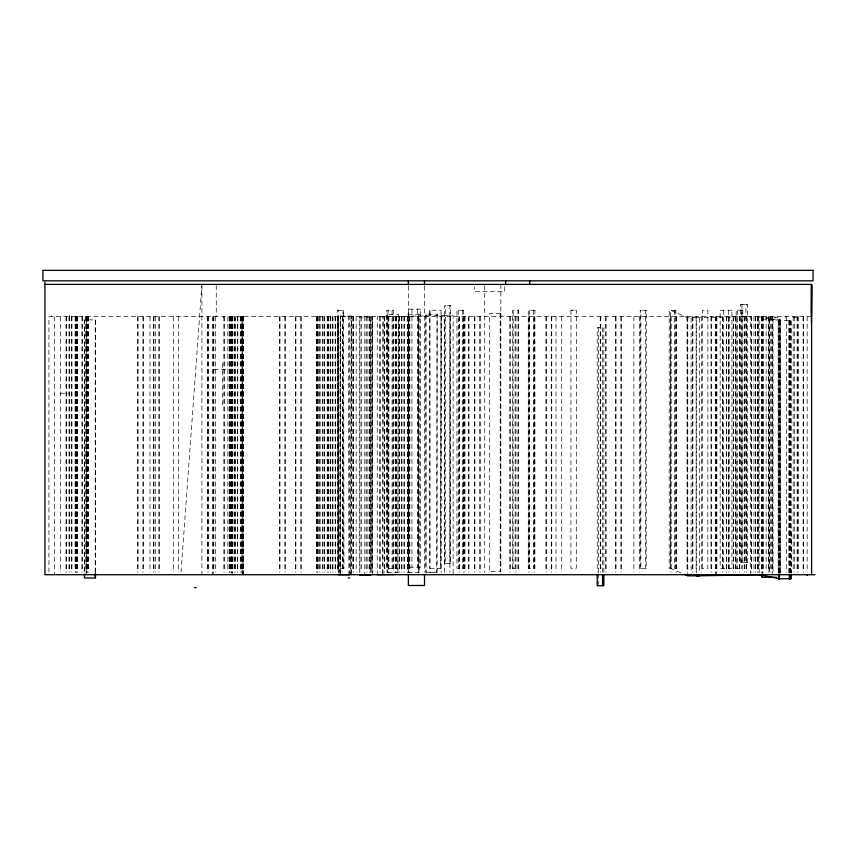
<?xml version="1.0" encoding="UTF-8"?>
<svg xmlns="http://www.w3.org/2000/svg" width="858" height="858" viewBox="0 0 858 858"><rect width="100%" height="100%" fill="white"/><g stroke="black" fill="none" stroke-linecap="round" stroke-linejoin="round"><path stroke-width="0.64" stroke-dasharray="4.29 3.22" d="M444.487 563.524L444.53 305.459L445.334 305.448L445.291 563.513L444.487 563.524L450.654 563.513L450.697 305.448L444.53 305.459M512.526 568.286L512.612 310.221L518.532 310.242L518.447 568.307L512.526 568.286L513.073 568.307L513.159 310.242L512.612 310.221M570.967 310.221L570.902 568.307L576.276 568.307L576.351 310.231L570.967 310.221L576.351 310.242M640.175 568.296L640.218 310.231L640.894 310.221L640.851 568.286L640.175 568.296L646.213 568.286L646.256 310.221L640.218 310.231M702.38 568.307L702.509 310.221L707.882 310.231L707.818 568.296L702.434 568.286M747.318 562.612L740.572 562.634L740.593 304.569L742.009 304.547L747.339 304.547L747.318 562.612L745.902 562.634L745.924 304.569L747.339 304.547M742.009 304.547L741.988 562.612L740.572 562.634M181.049 572.061L201.823 285.735M646.256 310.221L645.581 310.231L645.538 568.296L646.213 568.286M450.697 305.448L449.892 305.469L449.849 563.524L450.654 563.513M429.869 310.242L429.89 568.307L429.869 310.242L441.055 310.231L440.604 568.307L441.055 310.231M387.14 314.371L387.173 572.436L387.14 314.371L398.326 314.371L397.876 572.436L398.326 314.371M425.911 314.178L425.943 572.243L425.911 314.178L437.097 314.178L437.13 572.232L425.943 572.243M437.097 314.178L436.647 572.243M340.229 572.747L340.69 316.012L340.712 574.077M351.426 574.077L351.394 316.012L350.943 574.077M350.986 316.656L350.536 574.721M407.797 314.275L408.655 314.264L408.708 572.329L407.85 572.34L407.797 314.275L419.272 314.264L419.326 572.329L418.457 572.34L418.414 314.275L419.272 314.264M337.612 310.253L343.575 310.242L343.929 568.307L337.955 568.318L337.612 310.253L338.202 310.253L338.556 568.318L337.955 568.318M349.656 574.71L349.313 316.645L337.902 316.666L337.805 572.05M740.593 304.569L745.924 304.569M343.575 310.242L342.975 310.242L343.329 568.307L343.929 568.307M340.208 316.012L351.394 316.012M349.313 316.645L348.541 316.645L348.895 574.71M811.454 316.666L48.927 316.666L48.927 572.05M680.877 572.822L670.506 568.307L670.506 310.242L687.784 317.771L699.57 317.771L699.57 573.155M766.441 317.739L780.415 317.739M793.178 317.739L797.071 317.739M761.99 319.208L780.126 319.208L780.147 573.38M213.889 369.348L227.863 369.348M60.414 393.211L69.015 393.211M393.404 568.307L386.754 568.307L386.754 310.242L393.404 310.242L393.49 572.05M429.89 568.307L441.087 568.296M426.415 572.232L437.13 572.232M407.85 572.34L419.326 572.329M387.173 572.436L398.359 572.425M518.532 310.242L517.985 310.231L517.9 568.296L518.447 568.307M243.254 574.721L242.063 316.666L242.063 574.721M339.017 574.721L338.663 316.656L337.902 316.666L338.245 572.05M807.153 316.666L807.153 572.05M803.667 316.666L803.667 572.05M803.12 316.666L803.12 572.05M798.294 316.666L798.294 572.05M797.747 316.666L797.747 572.05M797.071 316.666L797.071 572.05M794.529 316.666L794.529 572.05M793.178 316.666L793.178 572.05M791.355 532.7L791.355 572.812M791.183 573.38L791.183 320.667L778.163 320.667L778.163 573.38M790.883 320.667L790.765 573.38M790.475 320.667L790.475 573.38M789.982 320.667L789.982 573.38M789.671 320.667L789.692 573.38M789.381 320.667L789.381 573.38M789.188 320.667L789.188 573.38M788.899 320.667L788.899 573.38M786.378 316.666L786.378 572.05M785.789 316.666L785.789 317.739M780.437 320.667L780.437 573.38M779.836 319.208L779.836 573.262M779.74 573.38L779.74 320.667L759.137 316.688L759.137 574.753M779.246 320.667L779.246 573.38M778.935 320.667L778.957 573.38M778.646 320.667L778.646 573.38M778.453 320.667L778.453 573.38M775.042 316.666L775.042 317.739M773.015 319.208L773.015 573.262M772.704 316.666L772.726 573.262M772.457 316.666L772.457 572.05M771.524 316.666L771.524 572.05M770.452 316.666L770.452 572.05M769.39 319.208L769.39 573.262M769.1 319.208L769.1 573.262M768.811 316.666L768.811 572.05M768.553 316.666L768.553 572.05M766.151 316.666L766.151 572.05M763.341 316.666L763.341 572.05M762.794 316.666L762.794 572.05M762.472 316.666L762.44 572.082M762.215 316.666L762.279 573.262M761.968 316.666L761.968 574.721M761.711 316.666L761.711 572.05M758.064 316.666L758.064 572.05M757.968 316.666L757.968 572.05M757.818 316.666L757.818 572.05M757.421 316.666L757.421 572.05M755.651 316.666L755.651 572.05M755.405 316.666L755.405 572.05M753.967 316.688L753.967 572.082M751.726 316.666L751.726 572.05M751.479 316.666L751.479 572.05M750.653 574.753L750.653 316.688L696.256 317.771L696.256 575.836M746.632 316.666L746.632 572.05M746.385 316.666L746.385 572.05M744.916 316.666L744.916 572.05M744.658 316.666L744.658 572.05M741.505 310.242L741.505 568.307M739.821 316.666L739.821 572.05M739.575 316.666L739.575 572.05M737.483 310.242L737.483 568.307M735.896 316.666L735.896 572.05M735.638 316.666L735.638 572.05M733.483 316.666L733.483 572.05M733.236 316.666L733.236 572.05M729.085 316.666L729.085 572.05M728.828 316.666L728.828 572.05M728.635 310.242L728.635 568.307M726.672 316.666L726.672 572.05M726.415 316.666L726.415 572.05M723.476 310.242L723.476 568.307M722.747 316.666L722.747 572.05M722.49 316.666L722.49 572.05M716.88 316.666L716.88 572.05M716.344 316.666L716.344 574.721M715.926 316.666L715.926 572.05M715.679 316.666L715.679 574.721M711.518 316.666L711.518 572.05M710.971 316.666L710.971 572.05M701.479 316.666L701.479 572.05M696.106 316.666L696.106 572.05M692.921 316.666L692.921 572.05M692.374 316.666L692.374 572.05M691.098 317.771L691.098 573.155M687.784 317.771L687.784 575.836M687.548 316.666L687.548 572.05M687.001 316.666L687.001 572.05M676.554 316.666L676.554 572.05M676.018 316.666L676.018 572.05M674.527 310.242L674.527 568.307M671.192 316.666L671.192 572.05M670.645 316.666L670.645 572.05M639.253 316.666L639.253 572.05M633.869 316.666L633.869 572.05M621.406 316.666L621.406 572.05M620.87 316.666L620.87 572.05M616.044 316.666L616.044 572.05M615.497 316.666L615.497 572.05M606.134 316.666L606.134 572.05M605.598 316.666L605.598 572.05M603.85 572.372L603.85 327.67L597.211 327.67L597.211 572.372M602.541 327.67L602.541 572.372M600.772 316.666L600.772 572.05M600.225 316.666L600.225 572.05M598.519 327.67L598.519 572.372M598.519 573.702L598.519 584.405M561.368 316.666L561.368 572.05M555.995 316.666L555.995 572.05M551.78 316.666L551.78 572.05M551.244 316.666L551.244 572.05M546.417 316.666L546.417 572.05M545.87 316.666L545.87 572.05M534.631 316.666L534.631 572.05M534.084 316.666L534.084 572.05M533.601 310.242L533.601 568.307M529.579 310.242L529.579 568.307M529.257 316.666L529.257 572.05M528.721 316.666L528.721 572.05M516.001 316.666L516.001 572.05M515.111 316.666L515.111 572.05M510.649 316.666L510.649 572.05M509.749 316.666L509.749 572.05M504.708 286.84L504.708 291.72L474.463 291.72L474.463 286.84M500.847 284.406L500.847 572.307M500.235 313.438L500.235 571.503M484.716 285.746L484.716 572.307M480.276 316.666L480.276 572.05M479.729 316.666L479.729 572.05M474.903 316.666L474.903 572.05M474.356 316.666L474.356 572.05M469.004 316.666L469.004 572.05M468.597 316.666L468.597 572.05M465.004 316.666L465.004 572.05M464.457 316.666L464.457 572.05M463.631 316.666L463.631 572.05M463.223 316.666L463.223 572.05M462.29 310.242L462.29 568.307M459.631 316.666L459.631 572.05M459.084 316.666L459.084 572.05M458.269 310.242L458.269 568.307M453.131 573.648L453.131 315.583L441.28 315.583L441.28 572.318M449.935 315.583L449.935 572.318M444.476 572.318L444.476 315.583L377.241 316.666L377.241 574.721M424.506 286.175L424.506 572.114M418.457 316.666L418.457 572.05M418.157 316.666L418.157 572.05M417.396 309.137L417.396 567.202M411.937 309.137L411.937 567.202M409.856 316.666L409.856 572.05M409.309 316.666L409.309 572.05M408.376 286.175L408.376 572.114M407.711 316.666L407.711 572.05M407.421 316.666L407.421 572.05M404.483 316.666L404.483 572.05M403.936 316.666L403.936 572.05M401.984 316.666L401.984 572.05M401.415 316.666L401.415 572.05M399.624 316.666L399.624 572.05M399.431 316.666L399.431 572.05M396.611 316.666L396.611 572.05M396.042 316.666L396.042 572.05M395.452 316.666L395.452 572.05M395.163 316.666L395.163 572.05M392.953 316.666L392.953 572.05M392.085 310.242L392.085 568.307M388.889 316.666L388.889 572.05M388.685 316.666L388.685 572.05M388.063 310.242L388.127 572.05M384.716 316.666L384.716 572.05M384.427 316.666L384.427 572.05M383.076 574.721L383.043 316.656L382.593 574.721M380.137 316.666L380.137 572.061M379.847 316.666L379.847 572.061M372.479 316.666L372.479 572.05M372.361 574.721L372.34 316.656L371.879 572.05M371.482 316.666L371.482 572.05M370.774 572.415L370.774 317.02L359.738 317.02L359.738 572.415M370.484 317.02L370.484 572.415M369.401 316.666L369.401 572.061M369.112 316.666L369.112 572.061M367.127 316.666L367.127 572.05M366.13 316.666L366.13 572.05M364.789 316.666L364.789 574.721M361.604 316.666L361.604 572.05M360.038 317.02L360.038 572.415M356.134 316.666L356.134 572.05M353.421 316.666L353.421 572.05M353.131 316.666L353.131 572.05M352.949 316.666L352.949 572.05M342.685 316.666L342.685 572.05M342.396 316.666L342.396 572.05M340.304 574.721L340.272 316.656L339.822 572.05M338.342 316.666L338.342 572.05M335.381 316.666L335.381 572.05M335.092 316.666L335.092 572.05M332.979 316.666L332.979 572.05M332.432 316.666L332.432 572.05M330.802 316.666L330.802 572.05M330.512 316.666L330.512 572.05M328.861 316.666L328.861 572.05M328.571 316.666L328.571 572.05M327.499 316.666L327.499 572.05M327.209 316.666L327.209 572.05M324.646 316.666L324.646 572.05M324.356 316.666L324.356 572.05M323.069 316.666L323.069 572.05M322.533 316.666L322.533 572.05M320.066 316.666L320.066 572.05M319.777 316.666L319.777 572.05M318.125 316.666L318.125 572.05M317.835 316.666L317.835 572.05M317.707 316.666L317.707 572.05M317.16 316.666L317.16 572.05M316.763 316.666L316.763 572.05M316.473 316.666L316.473 572.05M301.276 316.666L301.276 572.05M300.729 316.666L300.729 572.05M295.903 316.666L295.903 572.05M295.356 316.666L295.356 572.05M285.371 316.666L285.371 572.05M284.824 316.666L284.824 572.05M279.998 316.666L279.998 572.05M279.451 316.666L279.451 572.05M243.672 316.666L243.672 572.05M243.382 316.666L243.254 572.05M243.039 316.634L243.039 573.359M242.964 316.666L242.964 572.05M242.75 316.634L242.75 574.721M242.471 316.666L242.471 572.05M242.181 316.666L242.181 572.05M241.902 316.666L241.902 572.05M241.613 316.666L241.774 572.05M240.508 316.666L240.508 572.05M240.261 316.666L240.261 572.05M237.805 316.666L237.677 572.05M237.344 316.666L237.344 572.05M235.285 316.666L235.285 572.05M234.877 316.666L234.877 572.05M234.706 316.666L234.706 572.05M232.936 316.666L232.936 572.05M232.518 316.666L232.647 572.05M232.303 316.634L232.303 573.359M232.014 316.634L232.014 573.359M231.735 316.666L231.735 572.05M231.446 316.666L231.446 572.05M231.328 316.666L231.328 572.05M231.167 316.666L231.167 572.05M231.038 316.666L231.038 572.05M230.877 316.666L230.877 572.05M229.923 316.666L229.923 572.05M229.762 316.666L229.762 572.05M229.333 316.666L229.333 572.05M229.225 316.666L229.225 572.05M227.863 316.666L227.863 572.061M224.399 316.666L224.399 572.05M223.852 316.666L223.852 572.05M223.423 316.666L223.423 317.739M222.436 363.116L222.436 408.151M216.259 285.478L216.259 316.666M215.583 316.666L215.583 572.05M213.857 316.666L213.857 572.05M213.181 316.666L213.181 574.721M212.301 316.666L212.301 574.721M208.494 316.666L208.494 572.05M207.947 316.666L207.947 572.05M207.282 316.666L207.282 572.05M201.92 285.746L201.92 574.721M178.464 316.666L178.464 572.05M173.648 316.666L173.648 572.05M159.341 316.666L159.341 572.05M158.805 316.666L158.805 572.05M155.352 316.666L155.373 572.05M153.979 316.666L153.979 572.05M153.432 316.666L153.432 572.05M149.978 316.666L150 572.05M143.436 316.666L143.436 572.05M142.9 316.666L142.9 572.05M138.074 316.666L138.074 572.05M137.527 316.666L137.527 572.05M95.485 572.608L95.485 319.884L84.459 319.884L84.459 572.608M95.195 319.884L95.195 572.608M88.374 316.666L88.374 572.05M88.084 316.666L88.084 572.05M87.741 316.666L87.838 572.05M87.441 316.666L87.441 572.05M87.291 316.666L87.323 572.05M87.033 316.666L87.033 572.05M86.637 572.05L86.637 316.666L86.54 574.721M86.347 316.666L86.347 572.05M86.122 316.666L86.25 572.05M85.832 316.666L85.832 572.05M85.221 316.666L85.221 317.739M84.749 319.884L84.749 572.608M82.465 316.666L82.465 572.05M81.918 316.666L81.918 572.05M77.638 316.666L77.638 572.05M77.349 316.666L77.349 572.05M76.995 316.666L76.995 572.05M76.705 316.666L76.705 572.05M76.587 316.666L76.587 572.05M76.298 316.666L76.298 572.05M75.901 316.666L75.804 572.05M75.611 316.666L75.611 572.05M75.515 316.666L75.386 572.05M75.096 316.666L75.096 572.05M71.933 316.666L71.933 572.05M71.386 316.666L71.386 572.05M69.659 315.583L69.659 316.666M69.359 316.666L69.359 572.05M69.015 316.666L69.015 572.061M66.559 316.666L66.559 572.05M66.023 316.666L66.023 572.05M60.371 316.666L60.371 572.05M54.311 316.666L54.311 574.721M51.383 315.583L51.383 316.666M420.592 309.137L408.74 309.137L408.74 567.202L420.592 567.202L420.592 309.137M463.599 310.242L456.949 310.242L456.949 568.307L463.599 568.307L463.599 310.242M534.92 310.242L528.271 310.242L528.271 568.307L534.92 568.307L534.92 310.242M675.836 310.242L669.197 310.242L669.197 568.307L675.836 568.307L675.836 310.242M731.949 310.242L720.162 310.242L720.162 568.307L731.949 568.307L731.949 310.242M742.813 310.242L736.164 310.242L736.164 568.307L742.813 568.307L742.813 310.242M500.257 313.438L489.489 313.438L489.5 571.503L500.257 571.503L500.257 313.438"/><path stroke-width="1.29" d="M811.464 323.112L811.593 284.406L44.938 284.406M811.421 312.795L811.593 284.406L811.593 574.721M696.256 575.836L762.44 574.753M377.241 574.721L395.699 574.431M338.245 574.721L349.656 574.71M815.1 574.721L44.938 574.721L44.938 282.25M359.738 575.085L370.774 575.085M699.57 575.836L687.784 575.836L684.33 574.324M776.554 577.273L761.99 577.273L761.99 574.603M348.176 577.949L349.506 577.949M778.163 578.732L791.183 578.732L791.183 574.721M194.444 587.633L196.225 587.633M759.137 574.753L779.74 578.732M811.454 285.478L811.454 316.666M807.153 574.721L807.153 575.482M790.883 574.721L790.765 578.732M790.475 574.721L790.475 578.732M789.982 574.721L789.982 578.732M789.671 574.721L789.692 578.732M789.381 574.721L789.381 578.732M779.246 574.721L779.246 578.732M778.957 574.721L778.935 578.732M778.646 574.721L778.646 578.732M762.279 574.603L762.279 577.273M603.85 575.042L603.85 585.735L597.211 585.735L597.211 575.042M602.541 575.042L602.541 585.735M529.729 280.727L529.729 284.406M505.619 280.727L505.619 284.406M424.506 280.823L424.506 284.835M424.506 574.785L424.506 585.478L408.376 585.478L408.376 574.785M408.376 280.823L408.376 284.835M95.485 573.938L95.485 577.949L84.459 577.949L84.459 573.938M95.195 573.938L95.195 577.949M813.03 270.367L42.9 270.367L42.9 280.823L813.03 280.823L813.03 270.367"/></g></svg>
